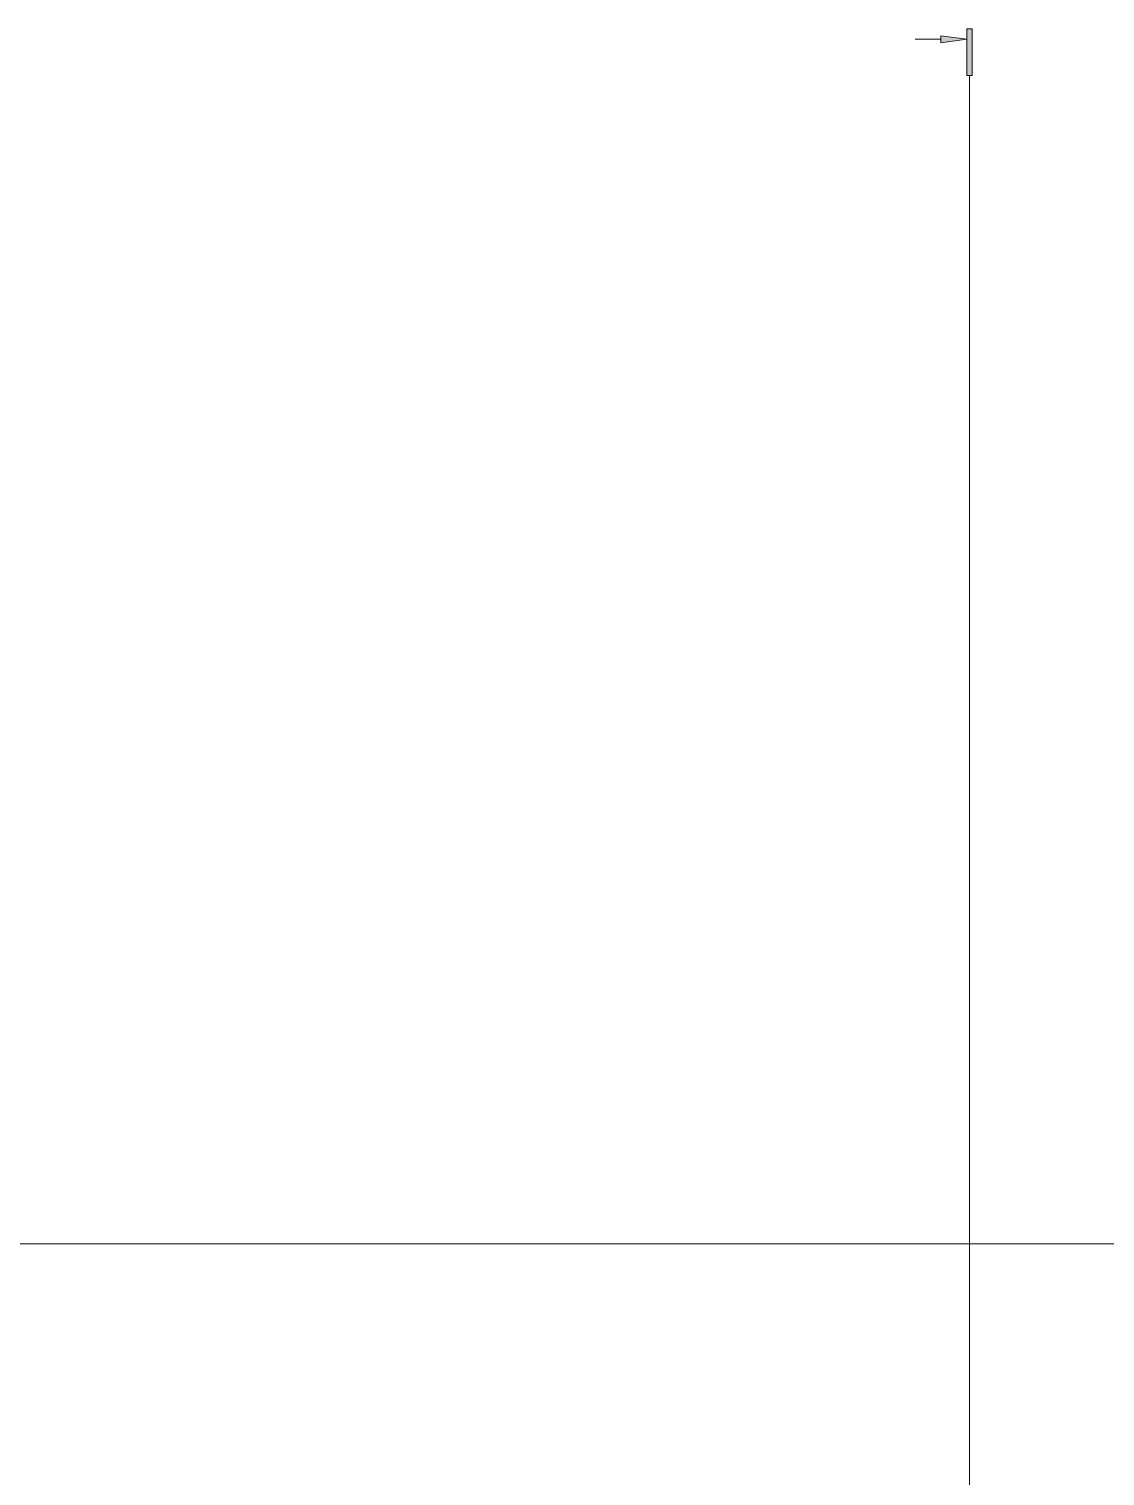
# Model space of a CAD drawing. Header units: millimetres. Extents: x -537608 to 253996, y -217170 to 186033.
# Drawn here: x -141155 to -120398, y -33909 to -5998 of the extents above; entities that cross this region are included whole.
import ezdxf

# ---------------------------------------------------------------- set-up
doc = ezdxf.new("R2010")
doc.units = ezdxf.units.MM
doc.layers.add('G-____-____-SYMB', color=7, linetype='Continuous', lineweight=9)
doc.layers.add('G-____-____-SYMB-1', color=9, linetype='Continuous', lineweight=9, true_color=0x808080)

# ---------------------------------------------------------------- blocks, each defined once
blk = doc.blocks.new('Разрез - Заголовок разреза-10218885-АР1_План отверстий 2 этажа в осях 1-64_А-ГГ')
at = {"layer": 'G-____-____-SYMB'}
for points in [[(0, 0.5), (0, -0.5), (-9, -0.5), (-9, 0.5)], [(-6.34, -5.5), (-7.66, -5.5), (-7, -0.5)]]:
    blk.add_hatch(color=256, dxfattribs=at).paths.add_polyline_path(points, flags=0)
for p, q in [((0, 0.5), (-9, 0.5)), ((-9, 0.5), (-9, -0.5)), ((0, -0.5), (0, 0.5)), ((-9, -0.5), (0, -0.5)), ((-7, -0.5), (-7.66, -5.5)), ((-6.34, -5.5), (-7, -0.5)), ((-7.66, -5.5), (-6.34, -5.5)), ((-7, -5.5), (-7, -10.5))]:
    blk.add_line(p, q, dxfattribs=at)

msp = doc.modelspace()

# ---------------------------------------------------------------- linework, layer by layer
at = {"layer": 'G-____-____-SYMB-1'}
for p, q in [((-123013.3638, -6897.5836), (-123013.3638, -61122.9787)), ((-189573.6928, -29427.2474), (-80498.6001, -29427.2474))]:
    msp.add_line(p, q, dxfattribs=at)

# ---------------------------------------------------------------- block references
at = {"layer": 'G-____-____-SYMB', "xscale": 99.99999999999993, "yscale": 99.99999999999993, "zscale": 99.99999999999993, "rotation": 269.9999999999996}
msp.add_blockref('Разрез - Заголовок разреза-10218885-АР1_План отверстий 2 этажа в осях 1-64_А-ГГ', (-123013.3638, -6897.5836), dxfattribs=at)

doc.saveas('drawing.dxf')
